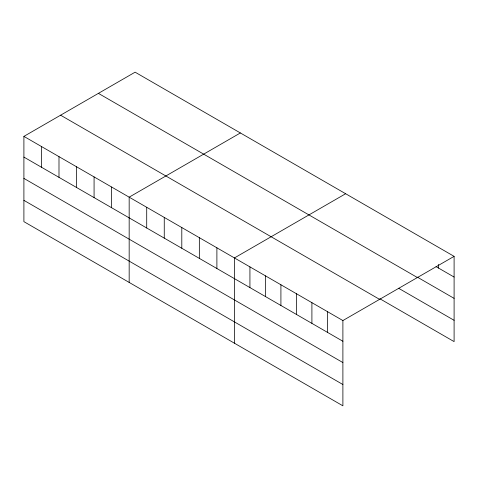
<?xml version="1.0" encoding="UTF-8"?>
<svg xmlns="http://www.w3.org/2000/svg" width="478" height="478" viewBox="0 0 478 478"><rect width="100%" height="100%" fill="white"/><g stroke="black" fill="none" stroke-linecap="round" stroke-linejoin="round"><path stroke-width="0.72" d="M23.9 136.385L342.893 320.553L342.893 405.822L23.9 221.649L23.9 136.385L135.107 72.178L454.1 256.351L454.1 341.615L379.861 298.75M240.374 132.956L129.168 197.163L129.168 282.426M345.642 193.733L234.435 257.935L234.435 343.204M342.893 320.553L454.1 256.351M436.026 266.616L454.1 277.055M417.3 277.115L454.1 298.362M98.408 93.365L417.402 277.539M398.58 288.258L454.1 320.308M60.598 115.198L379.592 299.365M23.9 157.089L342.893 341.262M23.9 178.396L342.893 362.563M23.9 200.348L342.893 384.515M438.607 264.412L438.607 268.11M327.4 311.608L327.4 332.312M311.907 302.664L311.907 323.367M296.414 293.719L296.414 314.422M280.915 284.774L280.915 305.478M265.421 275.83L265.421 296.533M249.928 266.879L249.928 287.589M216.893 247.807L216.893 268.511M199.344 237.68L199.344 258.383M181.801 227.546L181.801 248.255M164.259 217.418L164.259 238.128M146.71 207.291L146.71 227.994M111.625 187.029L111.625 207.739M94.076 176.902L94.076 197.605M76.534 166.774L76.534 187.478M58.991 156.647L58.991 177.35M41.443 146.513L41.443 167.222"/></g></svg>
